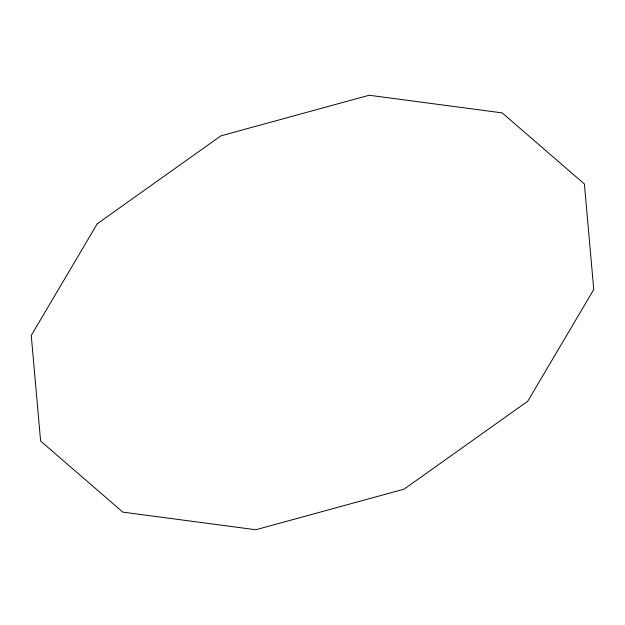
<?xml version="1.0" encoding="UTF-8"?>
<svg xmlns="http://www.w3.org/2000/svg" width="625" height="625" viewBox="0 0 625 625"><rect width="100%" height="100%" fill="white"/><g stroke="black" fill="none" stroke-linecap="round" stroke-linejoin="round"><path stroke-width="0.94" d="M97.25 223.766L31.25 335.469L40.609 441.016L122.82 512.125L255.859 529.75L404.07 489.156L527.75 401.234L593.75 289.531L584.391 183.984L502.18 112.875L369.141 95.25L220.93 135.844L97.25 223.766"/></g></svg>
